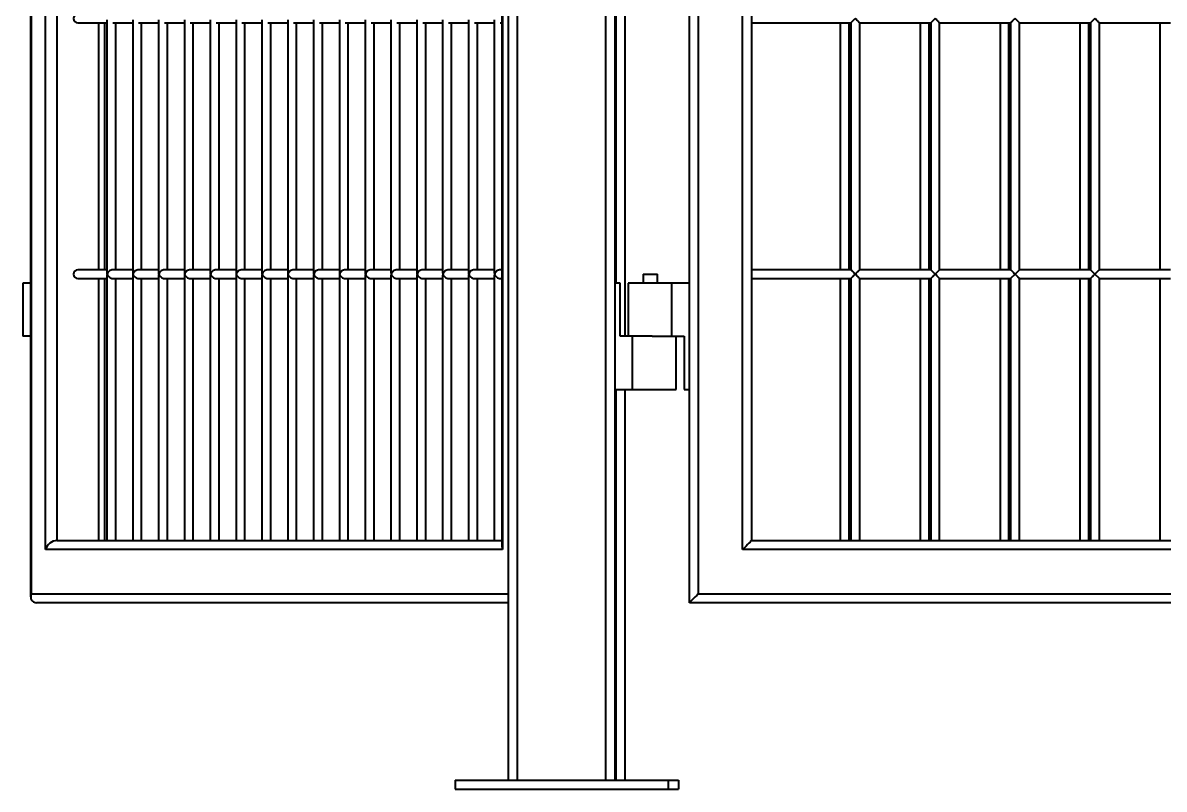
# Model space of a CAD drawing. Header units: millimetres. Extents: x 0 to 420, y 0 to 297.
# Drawn here: x 210.75 to 223.61, y 215.75 to 224.38 of the extents above; entities that cross this region are included whole.
import ezdxf

# ---------------------------------------------------------------- set-up
doc = ezdxf.new("R2010")
doc.units = ezdxf.units.MM

msp = doc.modelspace()

# ---------------------------------------------------------------- linework, layer by layer
at = {"color": 7, "linetype": 'Continuous', "lineweight": 40}
for p, q in [((216.2225, 215.8453), (216.2225, 255.8453)), ((216.3225, 255.8453), (216.3225, 215.8453)), ((217.3225, 215.8453), (217.3225, 255.8453)), ((217.4225, 255.8453), (217.4225, 215.8453)), ((210.8392, 253.7777), (210.8392, 217.913)), ((218.2625, 217.8453), (218.2625, 253.8453)), ((210.8446, 253.7453), (210.8446, 217.9453)), ((218.3625, 253.7453), (218.3625, 217.9453)), ((211.0063, 218.4453), (211.0063, 253.2453)), ((216.1549, 253.2453), (216.1549, 218.4453)), ((218.8625, 218.4453), (218.8625, 253.2453)), ((211.1332, 253.1453), (211.1332, 218.5453)), ((216.1496, 253.213), (216.1496, 218.4777)), ((218.9625, 253.1453), (218.9625, 218.5453)), ((217.5354, 250.2453), (217.5354, 220.8453)), ((211.3698, 224.3753), (211.6982, 224.3753)), ((211.674, 221.5953), (211.674, 224.3753)), ((211.6982, 224.4092), (211.6982, 221.5615)), ((211.7644, 224.3753), (211.9893, 224.3753)), ((211.7982, 221.5953), (211.7982, 224.3753)), ((211.9893, 224.4092), (211.9893, 221.5615)), ((212.0554, 224.3753), (212.2803, 224.3753)), ((212.0893, 221.5953), (212.0893, 224.3753)), ((212.2803, 224.4092), (212.2803, 221.5615)), ((212.3465, 224.3753), (212.5714, 224.3753)), ((212.3803, 221.5953), (212.3803, 224.3753)), ((212.5714, 224.4092), (212.5714, 221.5615)), ((212.6376, 224.3753), (212.8625, 224.3753)), ((212.6714, 221.5953), (212.6714, 224.3753)), ((212.8625, 224.4092), (212.8625, 221.5615)), ((212.9286, 224.3753), (213.1535, 224.3753)), ((212.9625, 221.5953), (212.9625, 224.3753)), ((213.1535, 224.4092), (213.1535, 221.5615)), ((213.2197, 224.3753), (213.4446, 224.3753)), ((213.2535, 221.5953), (213.2535, 224.3753)), ((213.4446, 224.4092), (213.4446, 221.5615)), ((213.5108, 224.3753), (213.7357, 224.3753)), ((213.5446, 221.5953), (213.5446, 224.3753)), ((213.7357, 224.4092), (213.7357, 221.5615)), ((213.8018, 224.3753), (214.0267, 224.3753)), ((213.8357, 221.5953), (213.8357, 224.3753)), ((214.0267, 224.4092), (214.0267, 221.5615)), ((214.0929, 224.3753), (214.3178, 224.3753)), ((214.1267, 221.5953), (214.1267, 224.3753)), ((214.3178, 224.4092), (214.3178, 221.5615)), ((214.384, 224.3753), (214.6089, 224.3753)), ((214.4178, 221.5953), (214.4178, 224.3753)), ((214.6089, 224.4092), (214.6089, 221.5615)), ((214.675, 224.3753), (214.8999, 224.3753)), ((214.7089, 221.5953), (214.7089, 224.3753)), ((214.8999, 224.4092), (214.8999, 221.5615)), ((214.9661, 224.3753), (215.191, 224.3753)), ((214.9999, 221.5953), (214.9999, 224.3753)), ((215.191, 224.4092), (215.191, 221.5615)), ((215.2572, 224.3753), (215.4821, 224.3753)), ((215.291, 221.5953), (215.291, 224.3753)), ((215.4821, 224.4092), (215.4821, 221.5615)), ((215.5482, 224.3753), (215.7731, 224.3753)), ((215.5821, 221.5953), (215.5821, 224.3753)), ((215.7731, 224.4092), (215.7731, 221.5615)), ((215.8393, 224.3753), (216.0642, 224.3753)), ((215.8731, 221.5953), (215.8731, 224.3753)), ((216.0642, 224.4092), (216.0642, 221.5615)), ((216.1304, 224.3753), (216.1496, 224.3753)), ((218.9625, 224.3753), (220.0825, 224.3753)), ((219.9625, 224.3753), (219.9625, 221.5953)), ((220.0625, 221.5953), (220.0625, 224.3753)), ((220.0825, 224.3753), (220.0825, 221.5953)), ((220.1825, 221.5953), (220.1825, 224.3753)), ((220.1825, 224.3753), (220.9825, 224.3753)), ((220.8625, 224.3753), (220.8625, 221.5953)), ((220.9625, 221.5953), (220.9625, 224.3753)), ((220.9825, 224.3753), (220.9825, 221.5953)), ((221.0825, 221.5953), (221.0825, 224.3753)), ((221.0825, 224.3753), (221.8825, 224.3753)), ((221.7625, 224.3753), (221.7625, 221.5953)), ((221.8625, 221.5953), (221.8625, 224.3753)), ((221.8825, 224.3753), (221.8825, 221.5953)), ((221.9825, 221.5953), (221.9825, 224.3753)), ((221.9825, 224.3753), (222.7825, 224.3753)), ((222.6625, 224.3753), (222.6625, 221.5953)), ((222.7625, 221.5953), (222.7625, 224.3753)), ((222.7825, 224.3753), (222.7825, 221.5953)), ((222.8825, 221.5953), (222.8825, 224.3753)), ((222.8825, 224.3753), (223.6825, 224.3753)), ((223.5625, 224.3753), (223.5625, 221.5953)), ((211.6982, 221.5953), (211.3698, 221.5953)), ((211.3698, 221.4953), (211.6982, 221.4953)), ((211.674, 218.5453), (211.674, 221.4953)), ((211.6982, 221.5292), (211.6982, 218.5453)), ((211.9893, 221.5953), (211.7644, 221.5953)), ((211.7644, 221.4953), (211.9893, 221.4953)), ((211.7982, 218.5453), (211.7982, 221.4953)), ((211.9893, 221.5292), (211.9893, 218.5453)), ((212.2803, 221.5953), (212.0554, 221.5953)), ((212.0554, 221.4953), (212.2803, 221.4953)), ((212.0893, 218.5453), (212.0893, 221.4953)), ((212.2803, 221.5292), (212.2803, 218.5453)), ((212.5714, 221.5953), (212.3465, 221.5953)), ((212.3465, 221.4953), (212.5714, 221.4953)), ((212.3803, 218.5453), (212.3803, 221.4953)), ((212.5714, 221.5292), (212.5714, 218.5453)), ((212.8625, 221.5953), (212.6376, 221.5953)), ((212.6376, 221.4953), (212.8625, 221.4953)), ((212.6714, 218.5453), (212.6714, 221.4953)), ((212.8625, 221.5292), (212.8625, 218.5453)), ((213.1535, 221.5953), (212.9286, 221.5953)), ((212.9286, 221.4953), (213.1535, 221.4953)), ((212.9625, 218.5453), (212.9625, 221.4953)), ((213.1535, 221.5292), (213.1535, 218.5453)), ((213.4446, 221.5953), (213.2197, 221.5953)), ((213.2197, 221.4953), (213.4446, 221.4953)), ((213.2535, 218.5453), (213.2535, 221.4953)), ((213.4446, 221.5292), (213.4446, 218.5453)), ((213.7357, 221.5953), (213.5108, 221.5953)), ((213.5108, 221.4953), (213.7357, 221.4953)), ((213.5446, 218.5453), (213.5446, 221.4953)), ((213.7357, 221.5292), (213.7357, 218.5453)), ((214.0267, 221.5953), (213.8018, 221.5953)), ((213.8018, 221.4953), (214.0267, 221.4953)), ((213.8357, 218.5453), (213.8357, 221.4953)), ((214.0267, 221.5292), (214.0267, 218.5453)), ((214.3178, 221.5953), (214.0929, 221.5953)), ((214.0929, 221.4953), (214.3178, 221.4953)), ((214.1267, 218.5453), (214.1267, 221.4953)), ((214.3178, 221.5292), (214.3178, 218.5453)), ((214.6089, 221.5953), (214.384, 221.5953)), ((214.384, 221.4953), (214.6089, 221.4953)), ((214.4178, 218.5453), (214.4178, 221.4953)), ((214.6089, 221.5292), (214.6089, 218.5453)), ((214.8999, 221.5953), (214.675, 221.5953)), ((214.675, 221.4953), (214.8999, 221.4953)), ((214.7089, 218.5453), (214.7089, 221.4953)), ((214.8999, 221.5292), (214.8999, 218.5453)), ((215.191, 221.5953), (214.9661, 221.5953)), ((214.9661, 221.4953), (215.191, 221.4953)), ((214.9999, 218.5453), (214.9999, 221.4953)), ((215.191, 221.5292), (215.191, 218.5453)), ((215.4821, 221.5953), (215.2572, 221.5953)), ((215.2572, 221.4953), (215.4821, 221.4953)), ((215.291, 218.5453), (215.291, 221.4953)), ((215.4821, 221.5292), (215.4821, 218.5453)), ((215.7731, 221.5953), (215.5482, 221.5953)), ((215.5482, 221.4953), (215.7731, 221.4953)), ((215.5821, 218.5453), (215.5821, 221.4953)), ((215.7731, 221.5292), (215.7731, 218.5453)), ((216.0642, 221.5953), (215.8393, 221.5953)), ((215.8393, 221.4953), (216.0642, 221.4953)), ((215.8731, 218.5453), (215.8731, 221.4953)), ((216.0642, 221.5292), (216.0642, 218.5453)), ((216.1496, 221.5953), (216.1304, 221.5953)), ((216.1304, 221.4953), (216.1496, 221.4953)), ((217.7425, 221.5453), (217.7425, 221.4453)), ((217.7425, 221.5453), (217.9025, 221.5453)), ((217.9025, 221.4453), (217.9025, 221.5453)), ((220.0825, 221.5953), (218.9625, 221.5953)), ((218.9625, 221.4953), (220.0825, 221.4953)), ((219.9625, 221.4953), (219.9625, 218.5453)), ((220.0625, 218.5453), (220.0625, 221.4953)), ((220.0825, 221.4953), (220.0825, 218.5453)), ((220.9825, 221.5953), (220.1825, 221.5953)), ((220.1825, 218.5453), (220.1825, 221.4953)), ((220.1825, 221.4953), (220.9825, 221.4953)), ((220.8625, 221.4953), (220.8625, 218.5453)), ((220.9625, 218.5453), (220.9625, 221.4953)), ((220.9825, 221.5953), (221.0325, 221.5453)), ((220.9825, 221.4953), (220.9825, 218.5453)), ((221.8825, 221.5953), (221.0825, 221.5953)), ((221.0825, 218.5453), (221.0825, 221.4953)), ((221.0825, 221.4953), (221.8825, 221.4953)), ((221.7625, 221.4953), (221.7625, 218.5453)), ((221.8625, 218.5453), (221.8625, 221.4953)), ((221.9325, 221.5453), (221.8825, 221.4953)), ((221.8825, 221.4953), (221.8825, 218.5453)), ((221.9325, 221.5453), (221.9825, 221.5953)), ((222.7825, 221.5953), (221.9825, 221.5953)), ((221.9825, 218.5453), (221.9825, 221.4953)), ((221.9825, 221.4953), (222.7825, 221.4953)), ((222.6625, 221.4953), (222.6625, 218.5453)), ((222.7625, 218.5453), (222.7625, 221.4953)), ((222.7825, 221.5953), (222.8325, 221.5453)), ((222.7825, 221.4953), (222.7825, 218.5453)), ((222.8825, 221.4953), (222.8325, 221.5453)), ((223.6825, 221.5953), (222.8825, 221.5953)), ((222.8825, 218.5453), (222.8825, 221.4953)), ((222.8825, 221.4953), (223.6825, 221.4953)), ((223.5625, 221.4953), (223.5625, 218.5453)), ((210.7511, 221.4453), (210.7511, 220.8453)), ((210.8392, 221.4453), (210.7511, 221.4453)), ((217.4825, 221.4453), (217.4225, 221.4453)), ((217.4825, 220.8453), (217.4825, 221.4453)), ((217.5725, 221.4453), (217.5725, 220.8453)), ((218.0625, 221.4453), (217.5725, 221.4453)), ((218.0625, 221.4453), (218.0625, 220.8453)), ((218.2625, 221.4453), (218.0625, 221.4453)), ((210.8392, 220.8453), (210.7511, 220.8453)), ((217.6225, 220.8453), (217.4825, 220.8453)), ((217.6225, 220.2453), (217.6225, 220.8453)), ((217.8425, 220.8453), (217.6225, 220.8453)), ((217.8425, 220.8453), (218.0625, 220.8453)), ((218.0625, 220.8453), (218.2025, 220.8453)), ((218.1125, 220.2453), (218.1125, 220.8453)), ((218.2025, 220.8453), (218.2025, 220.2453)), ((217.4225, 220.2453), (217.6225, 220.2453)), ((217.5354, 220.2453), (217.5354, 215.8453)), ((217.6225, 220.2453), (218.1125, 220.2453)), ((218.2025, 220.2453), (218.2625, 220.2453)), ((211.1332, 218.5453), (216.1496, 218.5453)), ((218.9625, 218.5453), (234.6825, 218.5453)), ((216.1549, 218.4453), (211.0063, 218.4453)), ((234.7825, 218.4453), (218.8625, 218.4453)), ((218.3625, 217.9453), (235.2825, 217.9453)), ((216.2225, 217.8453), (210.9069, 217.8453)), ((235.3825, 217.8453), (218.2625, 217.8453)), ((215.6225, 215.8453), (215.6225, 215.7453)), ((215.6225, 215.8453), (218.0225, 215.8453)), ((218.0225, 215.8453), (218.1395, 215.8453)), ((218.0225, 215.8453), (218.0225, 215.7453)), ((218.1395, 215.8453), (218.1395, 215.7453)), ((215.6225, 215.7453), (218.0225, 215.7453)), ((218.0225, 215.7453), (218.1395, 215.7453))]:
    msp.add_line(p, q, dxfattribs=at)
at = {"color": 8, "linetype": 'Continuous', "lineweight": 40}
for p, q in [((217.436, 221.4453), (217.436, 250.2453)), ((211.6064, 221.5953), (211.6064, 224.3753)), ((211.6064, 218.5453), (211.6064, 221.4953)), ((217.436, 215.8453), (217.436, 220.2453)), ((210.8446, 217.9453), (216.2225, 217.9453))]:
    msp.add_line(p, q, dxfattribs=at)
at = {"color": 7, "linetype": 'Continuous', "lineweight": 40, "flags": 128}
for points in [[(220.1325, 224.4253), (220.1238, 224.4167), (220.1154, 224.4082), (220.1075, 224.4003), (220.1003, 224.3932), (220.0942, 224.387), (220.0892, 224.382), (220.0855, 224.3784), (220.0832, 224.3761), (220.0825, 224.3753)], [(220.1825, 224.3753), (220.1823, 224.3755), (220.1806, 224.3772), (220.1772, 224.3806), (220.1724, 224.3854), (220.1662, 224.3917), (220.1588, 224.399), (220.1505, 224.4073), (220.1417, 224.4161), (220.1325, 224.4253)], [(221.0325, 224.4253), (221.0238, 224.4167), (221.0154, 224.4082), (221.0075, 224.4003), (221.0003, 224.3932), (220.9942, 224.387), (220.9892, 224.382), (220.9855, 224.3784), (220.9832, 224.3761), (220.9825, 224.3753)], [(221.0825, 224.3753), (221.0823, 224.3755), (221.0806, 224.3772), (221.0772, 224.3806), (221.0724, 224.3854), (221.0662, 224.3917), (221.0588, 224.399), (221.0505, 224.4073), (221.0417, 224.4161), (221.0325, 224.4253)], [(221.9325, 224.4253), (221.9238, 224.4167), (221.9154, 224.4082), (221.9075, 224.4003), (221.9003, 224.3932), (221.8942, 224.387), (221.8892, 224.382), (221.8855, 224.3784), (221.8832, 224.3761), (221.8825, 224.3753)], [(221.9825, 224.3753), (221.9823, 224.3755), (221.9806, 224.3772), (221.9772, 224.3806), (221.9724, 224.3854), (221.9662, 224.3917), (221.9588, 224.399), (221.9505, 224.4073), (221.9417, 224.4161), (221.9325, 224.4253)], [(222.8325, 224.4253), (222.8238, 224.4167), (222.8154, 224.4082), (222.8075, 224.4003), (222.8003, 224.3932), (222.7942, 224.387), (222.7892, 224.382), (222.7855, 224.3784), (222.7832, 224.3761), (222.7825, 224.3753)], [(222.8825, 224.3753), (222.8823, 224.3755), (222.8806, 224.3772), (222.8772, 224.3806), (222.8724, 224.3854), (222.8662, 224.3917), (222.8588, 224.399), (222.8505, 224.4073), (222.8417, 224.4161), (222.8325, 224.4253)], [(220.0825, 221.5953), (220.0832, 221.5946), (220.0855, 221.5923), (220.0892, 221.5886), (220.0942, 221.5836), (220.1003, 221.5775), (220.1075, 221.5703), (220.1154, 221.5624), (220.1238, 221.554), (220.1325, 221.5453)], [(220.1325, 221.5453), (220.1238, 221.5367), (220.1154, 221.5282), (220.1075, 221.5203), (220.1003, 221.5132), (220.0942, 221.507), (220.0892, 221.502), (220.0855, 221.4984), (220.0832, 221.4961), (220.0825, 221.4953)], [(220.1325, 221.5453), (220.1417, 221.5545), (220.1505, 221.5634), (220.1588, 221.5717), (220.1662, 221.579), (220.1724, 221.5852), (220.1772, 221.5901), (220.1806, 221.5934), (220.1823, 221.5951), (220.1825, 221.5953)], [(220.1825, 221.4953), (220.1823, 221.4955), (220.1806, 221.4972), (220.1772, 221.5006), (220.1724, 221.5054), (220.1662, 221.5117), (220.1588, 221.519), (220.1505, 221.5273), (220.1417, 221.5361), (220.1325, 221.5453)], [(221.0325, 221.5453), (221.0238, 221.5367), (221.0154, 221.5282), (221.0075, 221.5203), (221.0003, 221.5132), (220.9942, 221.507), (220.9892, 221.502), (220.9855, 221.4984), (220.9832, 221.4961), (220.9825, 221.4953)], [(221.0325, 221.5453), (221.0417, 221.5545), (221.0505, 221.5634), (221.0588, 221.5717), (221.0662, 221.579), (221.0724, 221.5852), (221.0772, 221.5901), (221.0806, 221.5934), (221.0823, 221.5951), (221.0825, 221.5953)], [(221.0825, 221.4953), (221.0823, 221.4955), (221.0806, 221.4972), (221.0772, 221.5006), (221.0724, 221.5054), (221.0662, 221.5117), (221.0588, 221.519), (221.0505, 221.5273), (221.0417, 221.5361), (221.0325, 221.5453)], [(221.8825, 221.5953), (221.8832, 221.5946), (221.8855, 221.5923), (221.8892, 221.5886), (221.8942, 221.5836), (221.9003, 221.5775), (221.9075, 221.5703), (221.9154, 221.5624), (221.9238, 221.554), (221.9325, 221.5453)], [(221.9825, 221.4953), (221.9823, 221.4955), (221.9806, 221.4972), (221.9772, 221.5006), (221.9724, 221.5054), (221.9662, 221.5117), (221.9588, 221.519), (221.9505, 221.5273), (221.9417, 221.5361), (221.9325, 221.5453)], [(222.8325, 221.5453), (222.8238, 221.5367), (222.8154, 221.5282), (222.8075, 221.5203), (222.8003, 221.5132), (222.7942, 221.507), (222.7892, 221.502), (222.7855, 221.4984), (222.7832, 221.4961), (222.7825, 221.4953)], [(222.8325, 221.5453), (222.8417, 221.5545), (222.8505, 221.5634), (222.8588, 221.5717), (222.8662, 221.579), (222.8724, 221.5852), (222.8772, 221.5901), (222.8806, 221.5934), (222.8823, 221.5951), (222.8825, 221.5953)], [(218.9625, 218.5453), (218.9605, 218.5434), (218.9549, 218.5377), (218.9456, 218.5285), (218.9332, 218.516), (218.918, 218.5009), (218.9007, 218.4836), (218.882, 218.4648), (218.8625, 218.4453)], [(218.3625, 217.9453), (218.3451, 217.928), (218.3283, 217.9111), (218.3125, 217.8953), (218.2982, 217.8811), (218.2859, 217.8687), (218.2759, 217.8587), (218.2685, 217.8514), (218.264, 217.8469), (218.2625, 217.8453)]]:
    msp.add_lwpolyline(points, dxfattribs=at)
at = {"color": 7, "linetype": 'Continuous', "lineweight": 40}
for centre, start, end in [((211.3717, 224.4253), 92.12485, 267.87515), ((211.3717, 221.5453), 92.12437, 267.87563)]:
    msp.add_arc(centre, 0.05, start, end, dxfattribs=at)
for centre, major_axis, start_param, end_param in [((211.7482, 221.5453), (0.0407, -0.0407), 3.7623262, 4.0916554), ((211.7482, 221.5453), (0.0407, 0.0407), 2.1915299, 2.5208591), ((211.7482, 221.5453), (0.0407, 0.0407), 0.6207335, 2.1915299), ((211.7482, 221.5453), (0.0407, -0.0407), 4.0916554, 5.6624518), ((212.0393, 221.5453), (0.0407, -0.0407), 3.7623262, 4.0916554), ((212.0393, 221.5453), (0.0407, 0.0407), 2.1915299, 2.5208591), ((212.0393, 221.5453), (0.0407, 0.0407), 0.6207335, 2.1915299), ((212.0393, 221.5453), (0.0407, -0.0407), 4.0916554, 5.6624518), ((212.3303, 221.5453), (0.0407, -0.0407), 3.7623262, 4.0916554), ((212.3303, 221.5453), (0.0407, 0.0407), 2.1915299, 2.5208591), ((212.3303, 221.5453), (0.0407, 0.0407), 0.6207335, 2.1915299), ((212.3303, 221.5453), (0.0407, -0.0407), 4.0916554, 5.6624518), ((212.6214, 221.5453), (0.0407, -0.0407), 3.7623262, 4.0916554), ((212.6214, 221.5453), (0.0407, 0.0407), 2.1915299, 2.5208591), ((212.6214, 221.5453), (0.0407, 0.0407), 0.6207335, 2.1915299), ((212.6214, 221.5453), (0.0407, -0.0407), 4.0916554, 5.6624518), ((212.9125, 221.5453), (0.0407, -0.0407), 3.7623262, 4.0916554), ((212.9125, 221.5453), (0.0407, 0.0407), 2.1915299, 2.5208591), ((212.9125, 221.5453), (0.0407, 0.0407), 0.6207335, 2.1915299), ((212.9125, 221.5453), (0.0407, -0.0407), 4.0916554, 5.6624518), ((213.2035, 221.5453), (0.0407, -0.0407), 3.7623262, 4.0916554), ((213.2035, 221.5453), (0.0407, 0.0407), 2.1915299, 2.5208591), ((213.2035, 221.5453), (0.0407, 0.0407), 0.6207335, 2.1915299), ((213.2035, 221.5453), (0.0407, -0.0407), 4.0916554, 5.6624518), ((213.4946, 221.5453), (0.0407, -0.0407), 3.7623262, 4.0916554), ((213.4946, 221.5453), (0.0407, 0.0407), 2.1915299, 2.5208591), ((213.4946, 221.5453), (0.0407, 0.0407), 0.6207335, 2.1915299), ((213.4946, 221.5453), (0.0407, -0.0407), 4.0916554, 5.6624518), ((213.7857, 221.5453), (0.0407, -0.0407), 3.7623262, 4.0916554), ((213.7857, 221.5453), (0.0407, 0.0407), 2.1915299, 2.5208591), ((213.7857, 221.5453), (0.0407, 0.0407), 0.6207335, 2.1915299), ((213.7857, 221.5453), (0.0407, -0.0407), 4.0916554, 5.6624518), ((214.0767, 221.5453), (0.0407, -0.0407), 3.7623262, 4.0916554), ((214.0767, 221.5453), (0.0407, 0.0407), 2.1915299, 2.5208591), ((214.0767, 221.5453), (0.0407, 0.0407), 0.6207335, 2.1915299), ((214.0767, 221.5453), (0.0407, -0.0407), 4.0916554, 5.6624518), ((214.3678, 221.5453), (0.0407, -0.0407), 3.7623262, 4.0916554), ((214.3678, 221.5453), (0.0407, 0.0407), 2.1915299, 2.5208591), ((214.3678, 221.5453), (0.0407, 0.0407), 0.6207335, 2.1915299), ((214.3678, 221.5453), (0.0407, -0.0407), 4.0916554, 5.6624518), ((214.6589, 221.5453), (0.0407, -0.0407), 3.7623262, 4.0916554), ((214.6589, 221.5453), (0.0407, 0.0407), 2.1915299, 2.5208591), ((214.6589, 221.5453), (0.0407, 0.0407), 0.6207335, 2.1915299), ((214.6589, 221.5453), (0.0407, -0.0407), 4.0916554, 5.6624518), ((214.9499, 221.5453), (0.0407, -0.0407), 3.7623262, 4.0916554), ((214.9499, 221.5453), (0.0407, 0.0407), 2.1915299, 2.5208591), ((214.9499, 221.5453), (0.0407, 0.0407), 0.6207335, 2.1915299), ((214.9499, 221.5453), (0.0407, -0.0407), 4.0916554, 5.6624518), ((215.241, 221.5453), (0.0407, -0.0407), 3.7623262, 4.0916554), ((215.241, 221.5453), (0.0407, 0.0407), 2.1915299, 2.5208591), ((215.241, 221.5453), (0.0407, 0.0407), 0.6207335, 2.1915299), ((215.241, 221.5453), (0.0407, -0.0407), 4.0916554, 5.6624518), ((215.5321, 221.5453), (0.0407, -0.0407), 3.7623262, 4.0916554), ((215.5321, 221.5453), (0.0407, 0.0407), 2.1915299, 2.5208591), ((215.5321, 221.5453), (0.0407, 0.0407), 0.6207335, 2.1915299), ((215.5321, 221.5453), (0.0407, -0.0407), 4.0916554, 5.6624518), ((215.8231, 221.5453), (0.0407, -0.0407), 3.7623262, 4.0916554), ((215.8231, 221.5453), (0.0407, 0.0407), 2.1915299, 2.5208591), ((215.8231, 221.5453), (0.0407, 0.0407), 0.6207335, 2.1915299), ((215.8231, 221.5453), (0.0407, -0.0407), 4.0916554, 5.6624518), ((216.1142, 221.5453), (0.0407, -0.0407), 3.7623262, 4.0916554), ((216.1142, 221.5453), (0.0407, 0.0407), 2.1915299, 2.5208591), ((216.1142, 221.5453), (0.0407, 0.0407), 0.6207335, 2.1915299), ((216.1142, 221.5453), (0.0407, -0.0407), 4.0916554, 5.6624518), ((211.1009, 218.4453), (0.0813, 0.0813), 0.6207335, 2.1915299), ((216.2496, 218.4453), (0.0813, -0.0813), 3.7623262, 4.0916554), ((210.9392, 217.9453), (0.0813, 0.0813), 2.1915299, 3.7623262)]:
    msp.add_ellipse(centre, major_axis=major_axis, ratio=0.715017, start_param=start_param, end_param=end_param, dxfattribs=at)

doc.saveas('drawing.dxf')
